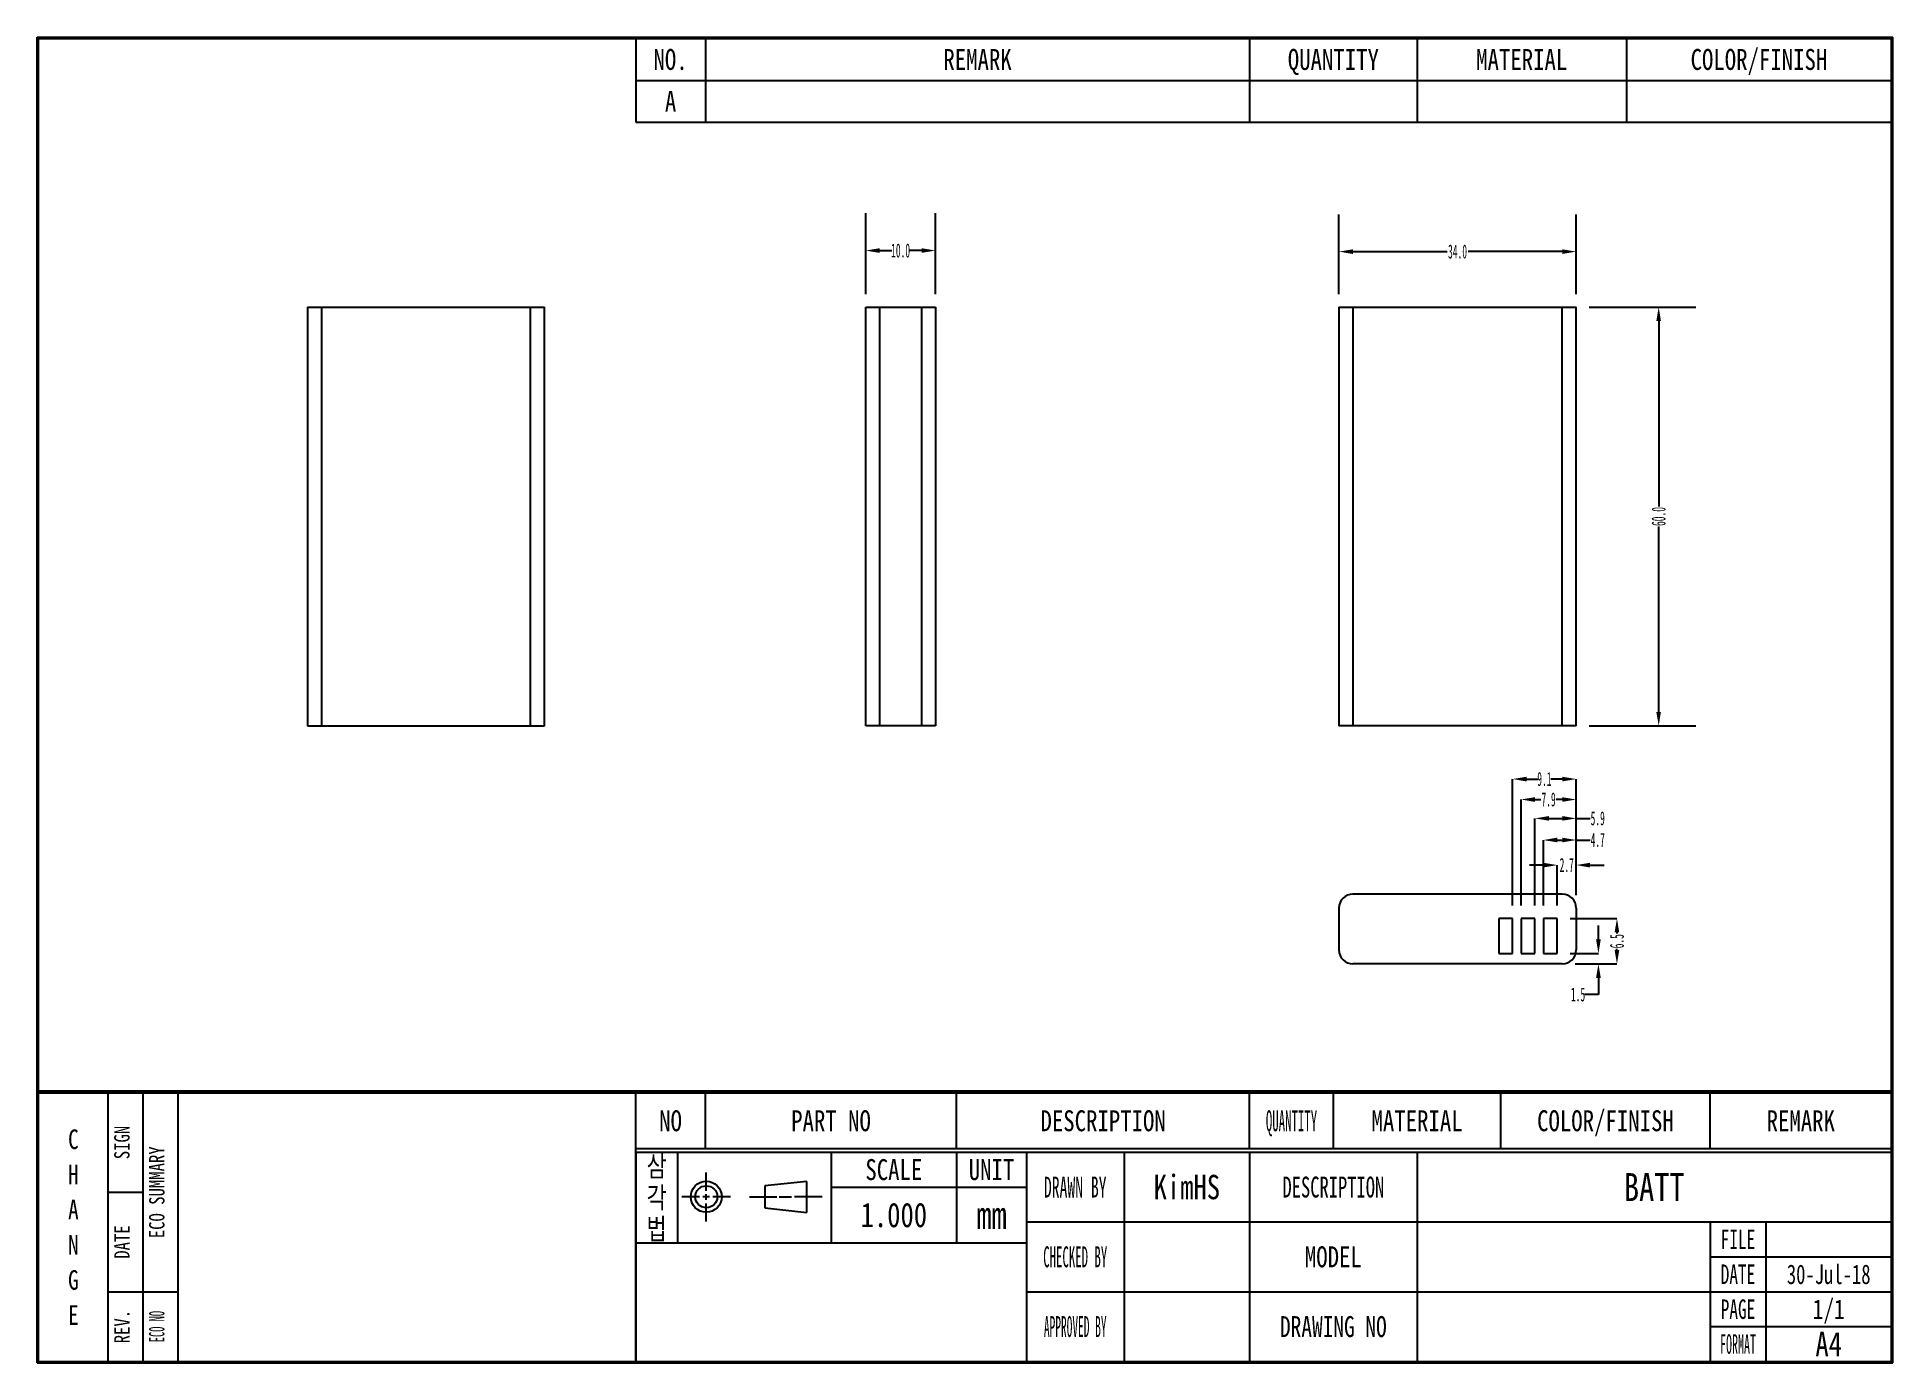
# Model space of a CAD drawing. Header units: millimetres. Extents: x 15 to 281, y 10 to 200.
import ezdxf

# ---------------------------------------------------------------- set-up
doc = ezdxf.new("R2010")
doc.units = ezdxf.units.MM
doc.header["$LTSCALE"] = 16.335
doc.header["$PDSIZE"] = 0.5
doc.layers.get('0').update_dxf_attribs({"linetype": 'CONTINUOUS'})
doc.layers.get('Defpoints').update_dxf_attribs({"linetype": 'CONTINUOUS'})
doc.layers.add('7_ALL_FEATURES', color=7, linetype='CONTINUOUS')
doc.styles.get("Standard").update_dxf_attribs({"font": 'txt', "width": 0.5})
doc.styles.add('TEXTSTYLE_10', font='txt', dxfattribs={"width": 0.75})
doc.styles.add('TEXTSTYLE_4', font='txt', dxfattribs={"width": 0.8})
doc.styles.add('TEXTSTYLE_5', font='txt', dxfattribs={"width": 0.55})
doc.styles.add('TEXTSTYLE_6', font='txt', dxfattribs={"width": 0.65})
doc.styles.add('TEXTSTYLE_7', font='txt', dxfattribs={"width": 0.45})
doc.styles.add('TEXTSTYLE_8', font='txt', dxfattribs={"width": 0.7})
doc.styles.add('TEXTSTYLE_9', font='txt', dxfattribs={"width": 0.4})
doc.dimstyles.get("Standard").update_dxf_attribs({"dimtxt": 3, "dimasz": 3, "dimexe": 0.18, "dimexo": 0.0625, "dimgap": 0.09, "dimtad": 1, "dimzin": 0, "dimdsep": 46, "dimtxsty": 'STANDARD', "dimcen": 0.09, "dimadec": 0, "dimazin": 0, "dimtol": 1, "dimtp": 0.016, "dimtm": 0.016, "dimtfac": 1, "dimtofl": 0, "dimtmove": 0, "dimatfit": 3, "dimfxl": 1, "dimtolj": 1, "dimtzin": 0, "dimarcsym": 0})

# ---------------------------------------------------------------- blocks, each defined once
blk = doc.blocks.new('SYMBOL_2_BL0', base_point=(117.48, 33.77))
at = {"color": 3, "linetype": 'Continuous'}
for p, q in [((110.91, 34.68), (110.91, 37.27)), ((125.33, 36.01), (119.3, 35.35)), ((119.3, 35.35), (119.3, 32.2)), ((125.33, 31.54), (125.33, 36.01)), ((109.96, 33.8), (107.42, 33.8)), ((111.38, 33.8), (110.43, 33.8)), ((110.91, 33.36), (110.91, 34.19)), ((110.91, 30.27), (110.91, 32.86)), ((114.39, 33.8), (111.86, 33.8)), ((117.09, 33.8), (121.05, 33.8)), ((119.3, 32.2), (125.33, 31.54)), ((121.36, 33.8), (123.11, 33.8)), ((127.54, 33.8), (123.58, 33.8))]:
    blk.add_line(p, q, dxfattribs=at)
for radius in [2.22, 1.58]:
    blk.add_circle((110.91, 33.8), radius, dxfattribs=at)
blk = doc.blocks.new('*D3')
at = {"color": 1, "lineweight": -2}
for p, q in [((201.6, 163.16), (201.6, 174.6)), ((235.6, 163.16), (235.6, 174.6)), ((203.6, 169.26), (217.1, 169.26)), ((233.6, 169.26), (220.11, 169.26))]:
    blk.add_line(p, q, dxfattribs=at)
at = {"color": 1}
for points in [[(203.6, 169.59), (203.6, 168.92), (201.6, 169.26)], [(233.6, 169.59), (233.6, 168.92), (235.6, 169.26)]]:
    blk.add_solid(points, dxfattribs=at)
at = {"layer": 'Defpoints', "color": 0}
for p in [(201.6, 169.26), (201.6, 161.3), (235.6, 161.3)]:
    blk.add_point(p, dxfattribs=at)
at = {"color": 1, "insert": (218.6, 169.26), "char_height": 2, "attachment_point": 5}
blk.add_mtext('\\A1;34.0', dxfattribs=at)
blk = doc.blocks.new('*D4')
at = {"color": 1, "lineweight": -2}
for p, q in [((237.46, 161.3), (252.77, 161.3)), ((247.43, 159.3), (247.43, 132.72)), ((247.43, 103.3), (247.43, 129.88)), ((237.46, 101.3), (252.77, 101.3))]:
    blk.add_line(p, q, dxfattribs=at)
at = {"color": 1}
for points in [[(247.09, 159.3), (247.76, 159.3), (247.43, 161.3)], [(247.09, 103.3), (247.76, 103.3), (247.43, 101.3)]]:
    blk.add_solid(points, dxfattribs=at)
at = {"layer": 'Defpoints', "color": 0}
for p in [(235.6, 161.3), (235.6, 101.3), (247.43, 101.3)]:
    blk.add_point(p, dxfattribs=at)
at = {"color": 1, "insert": (247.43, 131.3), "char_height": 2, "attachment_point": 5, "rotation": 90}
blk.add_mtext('\\A1;60.0', dxfattribs=at)
blk = doc.blocks.new('*D5')
at = {"color": 1, "lineweight": -2}
for p, q in [((133.77, 163.16), (133.77, 174.76)), ((143.77, 163.16), (143.77, 174.76)), ((135.77, 169.41), (137.52, 169.41)), ((141.77, 169.41), (140.03, 169.41))]:
    blk.add_line(p, q, dxfattribs=at)
at = {"color": 1}
for points in [[(135.77, 169.75), (135.77, 169.08), (133.77, 169.41)], [(141.77, 169.75), (141.77, 169.08), (143.77, 169.41)]]:
    blk.add_solid(points, dxfattribs=at)
at = {"layer": 'Defpoints', "color": 0}
for p in [(143.77, 169.41), (133.77, 161.3), (143.77, 161.3)]:
    blk.add_point(p, dxfattribs=at)
at = {"color": 1, "insert": (138.77, 169.41), "char_height": 2, "attachment_point": 5}
blk.add_mtext('\\A1;10.0', dxfattribs=at)
blk = doc.blocks.new('*D8')
at = {"color": 1, "lineweight": -2}
for p, q in [((230.9, 81.34), (228.9, 81.34)), ((232.9, 75.53), (232.9, 81.34)), ((235.6, 77.03), (235.6, 81.34)), ((237.6, 81.34), (239.6, 81.34))]:
    blk.add_line(p, q, dxfattribs=at)
at = {"color": 1}
for points in [[(230.9, 81.67), (230.9, 81), (232.9, 81.34)], [(237.6, 81.67), (237.6, 81), (235.6, 81.34)]]:
    blk.add_solid(points, dxfattribs=at)
at = {"layer": 'Defpoints', "color": 0}
for p in [(232.9, 81.34), (235.6, 75.18), (232.9, 73.68)]:
    blk.add_point(p, dxfattribs=at)
at = {"color": 1, "insert": (234.25, 81.34), "char_height": 2, "attachment_point": 5}
blk.add_mtext('\\A1;2.7', dxfattribs=at)
blk = doc.blocks.new('*D11')
at = {"color": 1, "lineweight": -2}
for p, q in [((230.9, 75.53), (230.9, 84.93)), ((232.9, 84.93), (233.6, 84.93)), ((235.6, 77.03), (235.6, 84.93)), ((235.6, 84.93), (237.6, 84.93))]:
    blk.add_line(p, q, dxfattribs=at)
at = {"color": 1}
for points in [[(232.9, 85.27), (232.9, 84.6), (230.9, 84.93)], [(233.6, 85.27), (233.6, 84.6), (235.6, 84.93)]]:
    blk.add_solid(points, dxfattribs=at)
at = {"layer": 'Defpoints', "color": 0}
for p in [(235.6, 84.93), (235.6, 75.18), (230.9, 73.68)]:
    blk.add_point(p, dxfattribs=at)
at = {"color": 1, "insert": (238.69, 84.93), "char_height": 2, "attachment_point": 5}
blk.add_mtext('\\A1;4.7', dxfattribs=at)
blk = doc.blocks.new('*D12')
at = {"color": 1, "lineweight": -2}
for p, q in [((229.7, 75.53), (229.7, 88.03)), ((231.7, 88.03), (233.6, 88.03)), ((235.6, 77.03), (235.6, 88.03)), ((235.6, 88.03), (237.6, 88.03))]:
    blk.add_line(p, q, dxfattribs=at)
at = {"color": 1}
for points in [[(231.7, 88.37), (231.7, 87.7), (229.7, 88.03)], [(233.6, 88.37), (233.6, 87.7), (235.6, 88.03)]]:
    blk.add_solid(points, dxfattribs=at)
at = {"layer": 'Defpoints', "color": 0}
for p in [(235.6, 88.03), (235.6, 75.18), (229.7, 73.68)]:
    blk.add_point(p, dxfattribs=at)
at = {"color": 1, "insert": (238.69, 88.03), "char_height": 2, "attachment_point": 5}
blk.add_mtext('\\A1;5.9', dxfattribs=at)
blk = doc.blocks.new('*D13')
at = {"color": 1, "lineweight": -2}
for p, q in [((227.7, 75.53), (227.7, 90.74)), ((229.7, 90.74), (230.56, 90.74)), ((233.6, 90.74), (232.74, 90.74)), ((235.6, 77.03), (235.6, 90.74))]:
    blk.add_line(p, q, dxfattribs=at)
at = {"color": 1}
for points in [[(229.7, 91.07), (229.7, 90.4), (227.7, 90.74)], [(233.6, 91.07), (233.6, 90.4), (235.6, 90.74)]]:
    blk.add_solid(points, dxfattribs=at)
at = {"layer": 'Defpoints', "color": 0}
for p in [(227.7, 90.74), (235.6, 75.18), (227.7, 73.68)]:
    blk.add_point(p, dxfattribs=at)
at = {"color": 1, "insert": (231.65, 90.74), "char_height": 2, "attachment_point": 5}
blk.add_mtext('\\A1;7.9', dxfattribs=at)
blk = doc.blocks.new('*D14')
at = {"color": 1, "lineweight": -2}
for p, q in [((226.5, 75.53), (226.5, 93.67)), ((228.5, 93.67), (230.13, 93.67)), ((233.6, 93.67), (231.98, 93.67)), ((235.6, 77.03), (235.6, 93.67))]:
    blk.add_line(p, q, dxfattribs=at)
at = {"color": 1}
for points in [[(228.5, 94), (228.5, 93.33), (226.5, 93.67)], [(233.6, 94), (233.6, 93.33), (235.6, 93.67)]]:
    blk.add_solid(points, dxfattribs=at)
at = {"layer": 'Defpoints', "color": 0}
for p in [(235.6, 93.67), (235.6, 75.18), (226.5, 73.68)]:
    blk.add_point(p, dxfattribs=at)
at = {"color": 1, "insert": (231.05, 93.67), "char_height": 2, "attachment_point": 5}
blk.add_mtext('\\A1;9.1', dxfattribs=at)
blk = doc.blocks.new('*D15')
at = {"color": 1, "lineweight": -2}
for p, q in [((238.79, 70.68), (238.79, 72.68)), ((234.76, 68.68), (238.79, 68.68)), ((235.46, 67.18), (238.79, 67.18)), ((238.79, 65.18), (238.79, 62.79)), ((238.79, 62.79), (236.79, 62.79))]:
    blk.add_line(p, q, dxfattribs=at)
at = {"color": 1}
for points in [[(238.46, 70.68), (239.13, 70.68), (238.79, 68.68)], [(238.46, 65.18), (239.13, 65.18), (238.79, 67.18)]]:
    blk.add_solid(points, dxfattribs=at)
at = {"layer": 'Defpoints', "color": 0}
for p in [(232.9, 68.68), (233.6, 67.18), (238.79, 68.68)]:
    blk.add_point(p, dxfattribs=at)
at = {"color": 1, "insert": (235.87, 62.79), "char_height": 2, "attachment_point": 5}
blk.add_mtext('\\A1;1.5', dxfattribs=at)
blk = doc.blocks.new('*D16')
at = {"color": 1, "lineweight": -2}
for p, q in [((234.76, 73.68), (241.45, 73.68)), ((241.45, 71.68), (241.45, 71.52)), ((241.45, 69.18), (241.45, 69.34)), ((235.46, 67.18), (241.45, 67.18))]:
    blk.add_line(p, q, dxfattribs=at)
at = {"color": 1}
for points in [[(241.11, 71.68), (241.78, 71.68), (241.45, 73.68)], [(241.11, 69.18), (241.78, 69.18), (241.45, 67.18)]]:
    blk.add_solid(points, dxfattribs=at)
at = {"layer": 'Defpoints', "color": 0}
for p in [(232.9, 73.68), (241.45, 73.68), (233.6, 67.18)]:
    blk.add_point(p, dxfattribs=at)
at = {"color": 1, "insert": (241.45, 70.43), "char_height": 2, "attachment_point": 5, "rotation": 90}
blk.add_mtext('\\A1;6.5', dxfattribs=at)

msp = doc.modelspace()

# ---------------------------------------------------------------- linework, layer by layer
at = {"color": 7, "linetype": 'Continuous'}
for p, q in [((15, 10), (15, 200)), ((15, 200), (281, 200)), ((15.1, 10.1), (15.1, 199.9)), ((15.1, 199.9), (280.9, 199.9)), ((15.2, 10.2), (15.2, 199.8)), ((15.2, 199.8), (280.8, 199.8)), ((280.8, 10.2), (280.8, 199.8)), ((280.9, 10.1), (280.9, 199.9)), ((281, 10), (281, 200)), ((15.2, 48.98), (280.8, 48.98)), ((15.2, 48.95), (280.8, 48.95)), ((15.2, 48.92), (280.8, 48.92)), ((15.2, 48.9), (280.8, 48.9)), ((15.2, 48.88), (280.8, 48.88)), ((15.2, 48.85), (280.8, 48.85)), ((15.2, 48.83), (280.8, 48.83)), ((15.2, 48.8), (280.8, 48.8)), ((15.2, 48.77), (280.8, 48.77)), ((15.2, 48.75), (280.8, 48.75)), ((15.2, 48.73), (280.8, 48.73)), ((15.2, 48.7), (280.8, 48.7)), ((15, 10), (281, 10)), ((15.1, 10.1), (280.9, 10.1)), ((15.2, 10.2), (280.8, 10.2))]:
    msp.add_line(p, q, dxfattribs=at)
at = {"color": 2, "linetype": 'Continuous'}
for p, q in [((100.8, 199.8), (280.8, 199.8)), ((100.8, 199.8), (100.8, 187.8)), ((110.8, 199.8), (110.8, 187.8)), ((188.8, 199.8), (188.8, 187.8)), ((212.8, 199.8), (212.8, 187.8)), ((242.8, 199.8), (242.8, 187.8)), ((280.8, 199.8), (280.8, 187.8)), ((100.8, 193.8), (280.8, 193.8)), ((100.8, 187.8), (280.8, 187.8)), ((15.2, 10.2), (15.2, 48.7)), ((15.2, 48.7), (35.2, 48.7)), ((25.2, 10.2), (25.2, 48.7)), ((30.2, 10.2), (30.2, 48.7)), ((35.2, 10.2), (35.2, 48.7)), ((100.8, 40.7), (100.8, 48.7)), ((100.8, 48.7), (280.8, 48.7)), ((110.8, 40.7), (110.8, 48.7)), ((146.8, 40.7), (146.8, 48.7)), ((188.8, 40.7), (188.8, 48.7)), ((200.8, 40.7), (200.8, 48.7)), ((224.8, 40.7), (224.8, 48.7)), ((254.8, 40.7), (254.8, 48.7)), ((280.8, 40.7), (280.8, 48.7)), ((100.8, 40.7), (280.8, 40.7)), ((100.8, 40.7), (280.8, 40.7)), ((100.8, 10.2), (100.8, 40.7)), ((100.8, 40.2), (280.8, 40.2)), ((100.8, 40.2), (100.8, 10.2)), ((106.8, 40.2), (106.8, 27.2)), ((128.8, 40.2), (128.8, 27.2)), ((146.8, 40.2), (146.8, 27.2)), ((156.8, 40.2), (156.8, 10.2)), ((170.8, 40.2), (170.8, 10.2)), ((188.8, 40.2), (188.8, 10.2)), ((212.8, 40.2), (212.8, 10.2)), ((280.8, 40.2), (280.8, 10.2)), ((128.8, 35.2), (156.8, 35.2)), ((25.2, 34.45), (30.2, 34.45)), ((156.8, 30.2), (280.8, 30.2)), ((254.8, 30.2), (254.8, 10.2)), ((262.8, 30.2), (262.8, 10.2)), ((100.8, 27.2), (156.8, 27.2)), ((254.8, 25.2), (280.8, 25.2)), ((25.2, 20.2), (35.2, 20.2)), ((156.8, 20.2), (280.8, 20.2)), ((254.8, 15.2), (280.8, 15.2)), ((15.2, 10.2), (35.2, 10.2)), ((100.8, 10.2), (280.8, 10.2))]:
    msp.add_line(p, q, dxfattribs=at)
at = {"layer": '7_ALL_FEATURES', "color": 7, "linetype": 'Continuous'}
for p, q in [((53.74, 161.3), (53.74, 101.3)), ((53.74, 161.3), (87.74, 161.3)), ((55.74, 161.3), (55.74, 101.3)), ((85.74, 101.3), (85.74, 161.3)), ((87.74, 101.3), (87.74, 161.3)), ((133.77, 101.3), (133.77, 161.3)), ((133.77, 161.3), (143.77, 161.3)), ((135.77, 101.3), (135.77, 161.3)), ((141.77, 161.3), (141.77, 101.3)), ((143.77, 161.3), (143.77, 101.3)), ((201.6, 161.3), (201.6, 101.3)), ((201.6, 161.3), (235.6, 161.3)), ((203.6, 161.3), (203.6, 101.3)), ((233.6, 101.3), (233.6, 161.3)), ((235.6, 101.3), (235.6, 161.3)), ((53.74, 101.3), (87.74, 101.3)), ((143.77, 101.3), (133.77, 101.3)), ((235.6, 101.3), (201.6, 101.3)), ((233.6, 77.18), (203.6, 77.18)), ((201.6, 75.18), (201.6, 69.18)), ((235.6, 75.18), (235.6, 69.18)), ((226.5, 73.68), (224.5, 73.68)), ((224.5, 73.68), (224.5, 68.68)), ((226.5, 68.68), (226.5, 73.68)), ((229.7, 73.68), (227.7, 73.68)), ((227.7, 73.68), (227.7, 68.68)), ((229.7, 68.68), (229.7, 73.68)), ((232.9, 73.68), (230.9, 73.68)), ((230.9, 73.68), (230.9, 68.68)), ((232.9, 68.68), (232.9, 73.68)), ((233.6, 67.18), (203.6, 67.18)), ((224.5, 68.68), (226.5, 68.68)), ((227.7, 68.68), (229.7, 68.68)), ((230.9, 68.68), (232.9, 68.68))]:
    msp.add_line(p, q, dxfattribs=at)
for centre, start, end in [((203.6, 75.18), 90, 180), ((233.6, 75.18), 0, 90), ((203.6, 69.18), 180, 270), ((233.6, 69.18), 270, 360)]:
    msp.add_arc(centre, 2, start, end, dxfattribs=at)

# ---------------------------------------------------------------- block references
at = {"color": 2, "linetype": 'Continuous'}
msp.add_blockref('SYMBOL_2_BL0', (117.48, 33.77), dxfattribs=at)

# ---------------------------------------------------------------- texts
at = {"color": 2, "linetype": 'Continuous', "attachment_point": 2}
for s, insert, char_height, width, line_spacing_factor, style in [('NO.', (105.8, 198.3), 3, 7.2, 0.9, 'TEXTSTYLE_4'), ('REMARK', (149.8, 198.3), 3, 14.4, 0.9, 'TEXTSTYLE_4'), ('QUANTITY', (200.8, 198.3), 3, 19.2, 0.9, 'TEXTSTYLE_4'), ('MATERIAL', (227.8, 198.3), 3, 19.2, 0.9, 'TEXTSTYLE_4'), ('COLOR/FINISH', (261.8, 198.3), 3, 28.8, 0.9, 'TEXTSTYLE_4'), ('NO', (105.8, 46.2), 3, 4.8, 0.9, 'TEXTSTYLE_4'), ('PART NO', (128.8, 46.2), 3, 16.8, 0.9, 'TEXTSTYLE_4'), ('DESCRIPTION', (167.8, 46.2), 3, 26.4, 0.9, 'TEXTSTYLE_4'), ('QUANTITY', (194.8, 46.2), 3, 10.8, 0.84, 'TEXTSTYLE_7'), ('MATERIAL', (212.8, 46.2), 3, 19.2, 0.9, 'TEXTSTYLE_4'), ('COLOR/FINISH', (239.8, 46.2), 3, 28.8, 0.9, 'TEXTSTYLE_4'), ('REMARK', (267.8, 46.2), 3, 14.4, 0.9, 'TEXTSTYLE_4'), ('C\\PH\\PA\\PN\\PG\\PE', (20.2, 43.45), 2.8, 2.24, 1.08, 'TEXTSTYLE_4'), ('삼\\P각\\P법', (103.8, 39.7), 3, 2.8, 0.9, 'TEXTSTYLE_4'), ('SCALE', (137.8, 39.2), 3, 12, 0.9, 'TEXTSTYLE_4'), ('UNIT', (151.8, 39.2), 3, 9.6, 0.9, 'TEXTSTYLE_4'), ('DRAWN BY', (163.8, 36.7), 3, 13.2, 0.9, 'TEXTSTYLE_5'), ('DESCRIPTION', (200.8, 36.7), 3, 21.45, 0.9, 'TEXTSTYLE_6'), ('CHECKED BY', (163.8, 26.7), 3, 13.5, 0.9, 'TEXTSTYLE_7'), ('MODEL', (200.8, 26.7), 3, 12, 0.9, 'TEXTSTYLE_4'), ('FILE', (258.8, 29.1), 2.8, 7.28, 0.9, 'TEXTSTYLE_6'), ('DATE', (258.8, 24.1), 2.8, 7.28, 0.9, 'TEXTSTYLE_6'), ('30-Jul-18', (271.8, 24.1), 2.8, 17.64, 0.9, 'TEXTSTYLE_8'), ('PAGE', (258.8, 19.1), 2.8, 7.28, 0.9, 'TEXTSTYLE_6'), ('1/1', (271.8, 19.1), 2.8, 6.72, 0.9, 'TEXTSTYLE_4'), ('APPROVED BY', (163.8, 16.7), 3, 13.2, 0.9, 'TEXTSTYLE_9'), ('DRAWING NO', (200.8, 16.7), 3, 22.5, 0.9, 'TEXTSTYLE_10'), ('FORMAT', (258.8, 14.1), 2.8, 7.56, 0.9, 'TEXTSTYLE_7'), ('A4', (271.8, 14.45), 3.5, 5.6, 0.9, 'TEXTSTYLE_4')]:
    msp.add_mtext(s, dxfattribs=dict(at, insert=insert, char_height=char_height, width=width, line_spacing_factor=line_spacing_factor, style=style))
at = {"color": 6, "linetype": 'Continuous', "insert": (105.8, 192.3), "char_height": 3, "width": 2.4, "attachment_point": 2, "line_spacing_factor": 0.9, "style": 'TEXTSTYLE_4'}
msp.add_mtext('A', dxfattribs=at)
at = {"color": 2, "linetype": 'Continuous', "char_height": 2.2, "attachment_point": 2, "rotation": 90, "line_spacing_factor": 0.9, "style": 'TEXTSTYLE_4'}
for s, insert, width in [('SIGN', (26.05, 41.58), 7.04), ('ECO SUMMARY', (31.05, 34.45), 19.36), ('DATE', (26.05, 27.32), 7.04), ('REV.', (26.05, 15.2), 7.04)]:
    msp.add_mtext(s, dxfattribs=dict(at, insert=insert, width=width))
at = {"color": 7, "linetype": 'Continuous', "attachment_point": 2, "line_spacing_factor": 0.9, "style": 'TEXTSTYLE_4'}
for s, insert, char_height, width in [('KimHS', (179.8, 36.95), 3.5, 14), ('BATT', (246.8, 37.2), 4, 12.8), ('1.000', (137.8, 32.95), 3.5, 14), ('mm', (151.8, 33.2), 4, 6.4)]:
    msp.add_mtext(s, dxfattribs=dict(at, insert=insert, char_height=char_height, width=width))
at = {"color": 2, "linetype": 'Continuous', "insert": (31.05, 15.2), "char_height": 2.2, "width": 6.6, "attachment_point": 2, "rotation": 90, "line_spacing_factor": 0.9}
msp.add_mtext('ECO NO', dxfattribs=at)

# ---------------------------------------------------------------- dimensions: what is measured, and where the dimension line sits
for base, p1, p2, override, picture, middle in [((143.77, 169.41), (133.77, 161.3), (143.77, 161.3), {"dimtxt": 2, "dimasz": 2, "dimexe": 5.346, "dimexo": 1.85625, "dimtad": 0, "dimtoh": 1, "dimdec": 1, "dimcen": 2.673, "dimclrd": 1, "dimclre": 1, "dimclrt": 1, "dimtol": 0, "dimtdec": 1}, '*D5', (138.77, 169.41)), ((201.6, 169.26), (235.6, 161.3), (201.6, 161.3), {"dimtxt": 2, "dimasz": 2, "dimexe": 5.346, "dimexo": 1.85625, "dimtad": 0, "dimtoh": 1, "dimdec": 1, "dimcen": 2.673, "dimclrd": 1, "dimclre": 1, "dimclrt": 1, "dimtol": 0, "dimtdec": 1}, '*D3', (218.6, 169.26)), ((235.6, 93.67), (226.5, 73.68), (235.6, 75.18), {"dimtxt": 2, "dimasz": 2, "dimexe": 0, "dimexo": 1.85625, "dimtad": 0, "dimtoh": 1, "dimdec": 1, "dimcen": 2.673, "dimclrd": 1, "dimclre": 1, "dimclrt": 1, "dimtol": 0, "dimtdec": 1}, '*D14', (231.05, 93.67)), ((227.7, 90.74), (235.6, 75.18), (227.7, 73.68), {"dimtxt": 2, "dimasz": 2, "dimexe": 0, "dimexo": 1.85625, "dimtad": 0, "dimtoh": 1, "dimdec": 1, "dimcen": 2.673, "dimclrd": 1, "dimclre": 1, "dimclrt": 1, "dimtol": 0, "dimtdec": 1}, '*D13', (231.65, 90.74)), ((235.6, 88.03), (229.7, 73.68), (235.6, 75.18), {"dimtxt": 2, "dimasz": 2, "dimexe": 0, "dimexo": 1.85625, "dimtad": 0, "dimtoh": 1, "dimdec": 1, "dimcen": 2.673, "dimclrd": 1, "dimclre": 1, "dimclrt": 1, "dimtol": 0, "dimtdec": 1}, '*D12', (238.69, 88.03)), ((235.6, 84.93), (230.9, 73.68), (235.6, 75.18), {"dimtxt": 2, "dimasz": 2, "dimexe": 0, "dimexo": 1.85625, "dimtad": 0, "dimtoh": 1, "dimdec": 1, "dimcen": 2.673, "dimclrd": 1, "dimclre": 1, "dimclrt": 1, "dimtol": 0, "dimtdec": 1}, '*D11', (238.69, 84.93)), ((232.9, 81.34), (235.6, 75.18), (232.9, 73.68), {"dimtxt": 2, "dimasz": 2, "dimexe": 0, "dimexo": 1.85625, "dimtad": 0, "dimtoh": 1, "dimdec": 1, "dimcen": 2.673, "dimclrd": 1, "dimclre": 1, "dimclrt": 1, "dimtol": 0, "dimtdec": 1}, '*D8', (234.25, 81.34))]:
    dim = msp.add_linear_dim(base=base, p1=p1, p2=p2, dimstyle='STANDARD', override=override)
    dim.commit()
    dim.dimension.update_dxf_attribs({"geometry": picture, "text_midpoint": middle})
for base, p1, p2, override, picture, middle in [((247.43, 101.3), (235.6, 161.3), (235.6, 101.3), {"dimtxt": 2, "dimasz": 2, "dimexe": 5.346, "dimexo": 1.85625, "dimtad": 0, "dimtoh": 1, "dimdec": 1, "dimcen": 2.673, "dimclrd": 1, "dimclre": 1, "dimclrt": 1, "dimtol": 0, "dimtdec": 1}, '*D4', (247.43, 131.3)), ((241.45, 73.68), (233.6, 67.18), (232.9, 73.68), {"dimtxt": 2, "dimasz": 2, "dimexe": 0, "dimexo": 1.85625, "dimtad": 0, "dimtoh": 1, "dimdec": 1, "dimcen": 2.673, "dimclrd": 1, "dimclre": 1, "dimclrt": 1, "dimtol": 0, "dimtdec": 1}, '*D16', (241.45, 70.43))]:
    dim = msp.add_linear_dim(base=base, p1=p1, p2=p2, angle=90, dimstyle='STANDARD', override=override)
    dim.commit()
    dim.dimension.update_dxf_attribs({"geometry": picture, "text_midpoint": middle})
dim = msp.add_linear_dim(base=(238.79, 68.68), p1=(233.6, 67.18), p2=(232.9, 68.68), angle=90, dimstyle='STANDARD', override={"dimtxt": 2, "dimasz": 2, "dimexe": 0, "dimexo": 1.85625, "dimtad": 0, "dimtoh": 1, "dimdec": 1, "dimcen": 2.673, "dimclrd": 1, "dimclre": 1, "dimclrt": 1, "dimtol": 0, "dimtdec": 1})
dim.commit()
dim.dimension.update_dxf_attribs({"geometry": '*D15', "text_midpoint": (235.87, 62.79), "dimtype": 160})

doc.saveas('drawing.dxf')
